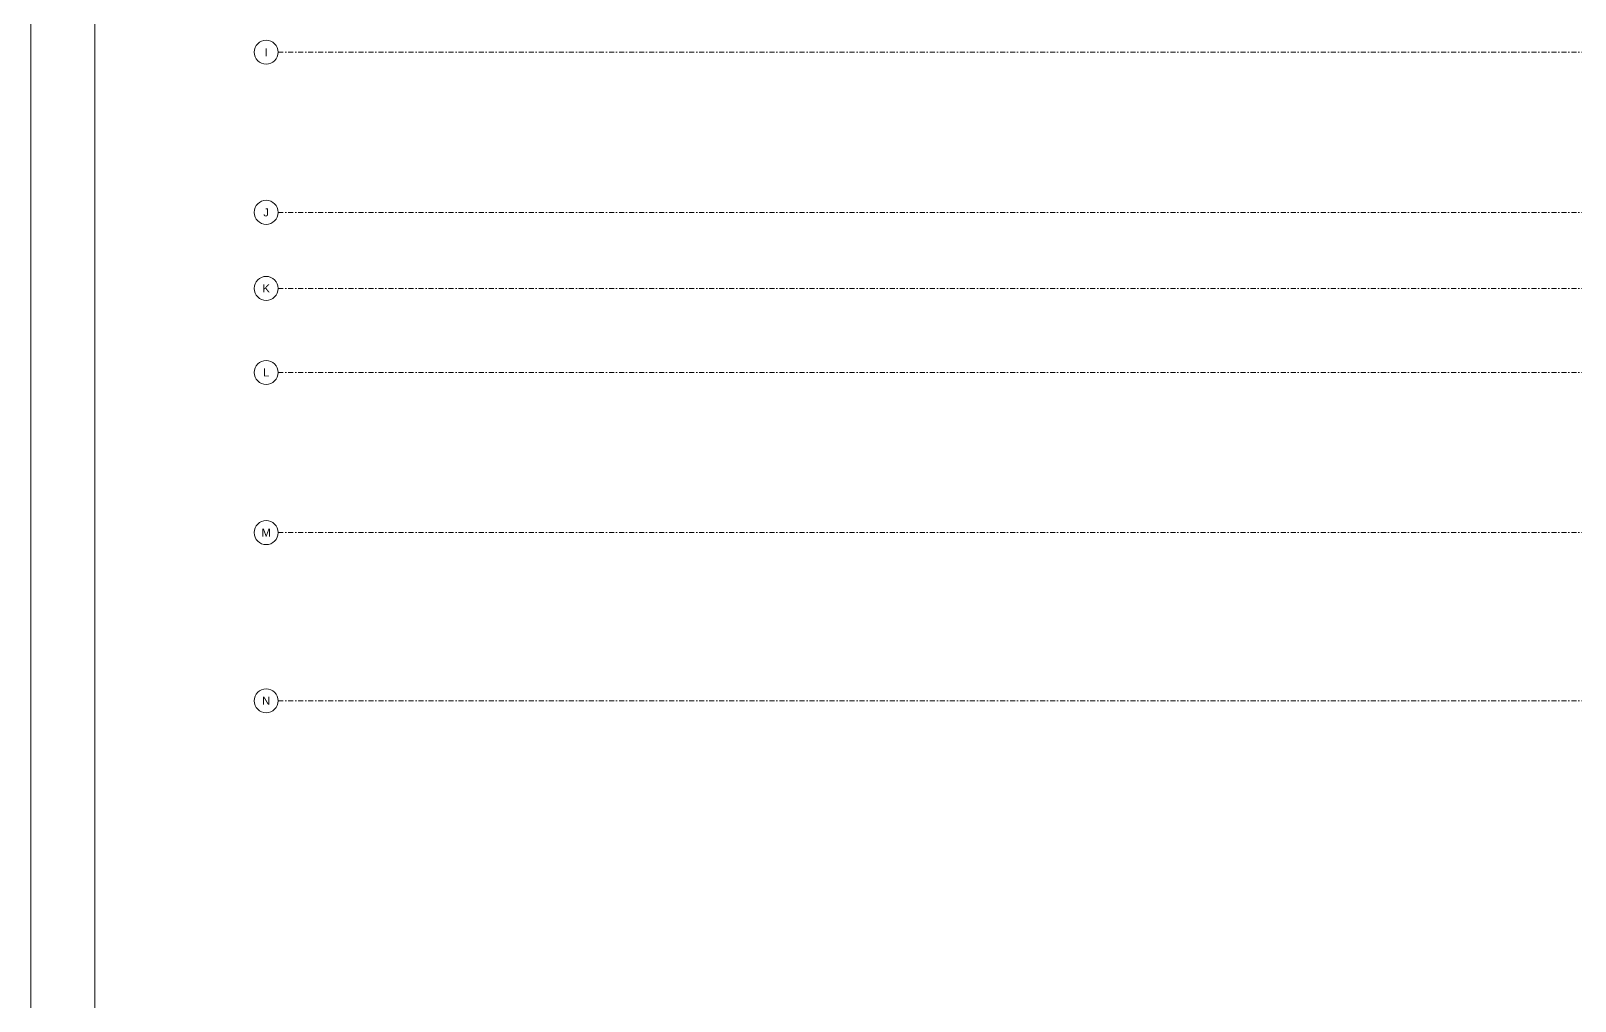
# Model space of a CAD drawing. Header units: metres. Extents: x -13194 to 152406, y -14653 to 29421.
# Drawn here: x -9841 to -2124, y -1500 to 3346 of the extents above; entities that cross this region are included whole.
import ezdxf
from ezdxf.enums import TextEntityAlignment as Align

# ---------------------------------------------------------------- set-up
doc = ezdxf.new("R2010")
doc.units = ezdxf.units.M
doc.header["$LTSCALE"] = 100
doc.header["$MEASUREMENT"] = 0
doc.linetypes.add('DASHDOT2', pattern=[0.5, 0.25, -0.125, 0, -0.125])
doc.layers.get('0').update_dxf_attribs({"color": 9, "lineweight": 9})
for name, color, linetype, lineweight in [('21', 9, 'Continuous', 9), ('24', 9, 'DASHDOT2', 9), ('40A', 9, 'Continuous', 9)]:
    doc.layers.add(name, color=color, linetype=linetype, lineweight=lineweight)
doc.styles.add('Arial', font='arial.ttf', dxfattribs={"height": 2.5})

# ---------------------------------------------------------------- blocks, each defined once
blk = doc.blocks.new('0_aks')
at = {"linetype": 'Continuous'}
blk.add_circle((0, 0), 3, dxfattribs=at)
at = {"style": 'Arial'}
blk.add_attdef('AKS', text='', height=2, dxfattribs=at).set_placement((0, 0), align=Align.MIDDLE_CENTER)
blk = doc.blocks.new('p-akslar_yeni')
at = {"layer": '24'}
for points in [[(-2190, -5335), (6415, -5335)], [(-2190, -6135), (6415, -6135)], [(-2190, -6515), (6415, -6515)], [(-2190, -6935), (6415, -6935)], [(-2190, -7735), (6415, -7735)], [(-2190, -8575), (6415, -8575)]]:
    blk.add_lwpolyline(points, dxfattribs=at)
at = {"layer": '21', "xscale": 20, "yscale": 20, "zscale": 20}
for p, values in [((-2250, -5335), {'AKS': 'I'}), ((-2250, -6135), {'AKS': 'J'}), ((-2250, -6515), {'AKS': 'K'}), ((-2250, -6935), {'AKS': 'L'}), ((-2250, -7735), {'AKS': 'M'}), ((-2250, -8575), {'AKS': 'N'})]:
    blk.add_blockref('0_aks', p, dxfattribs=at).add_auto_attribs(values)

msp = doc.modelspace()

# ---------------------------------------------------------------- linework, layer by layer
at = {"color": 4}
for points in [[(18159.3, -4218.6), (-9840.7, -4218.6), (-9840.7, 12601.4), (18159.3, 12601.4)], [(-9520.7, 12281.4), (15999.5, 12281.4), (15999.5, -3898.6), (-9520.7, -3898.6)]]:
    msp.add_lwpolyline(points, close=True, dxfattribs=at)
at = {"layer": '40A'}
for points in [[(18159.3, -4218.6), (-9840.7, -4218.6), (-9840.7, 12601.4), (18159.3, 12601.4)], [(-9520.7, 12281.4), (15999.5, 12281.4), (15999.5, -3898.6), (-9520.7, -3898.6)]]:
    msp.add_lwpolyline(points, close=True, dxfattribs=at)

# ---------------------------------------------------------------- block references
at = {"layer": '24'}
msp.add_blockref('p-akslar_yeni', (-6415, 8575), dxfattribs=at)

doc.saveas('drawing.dxf')
